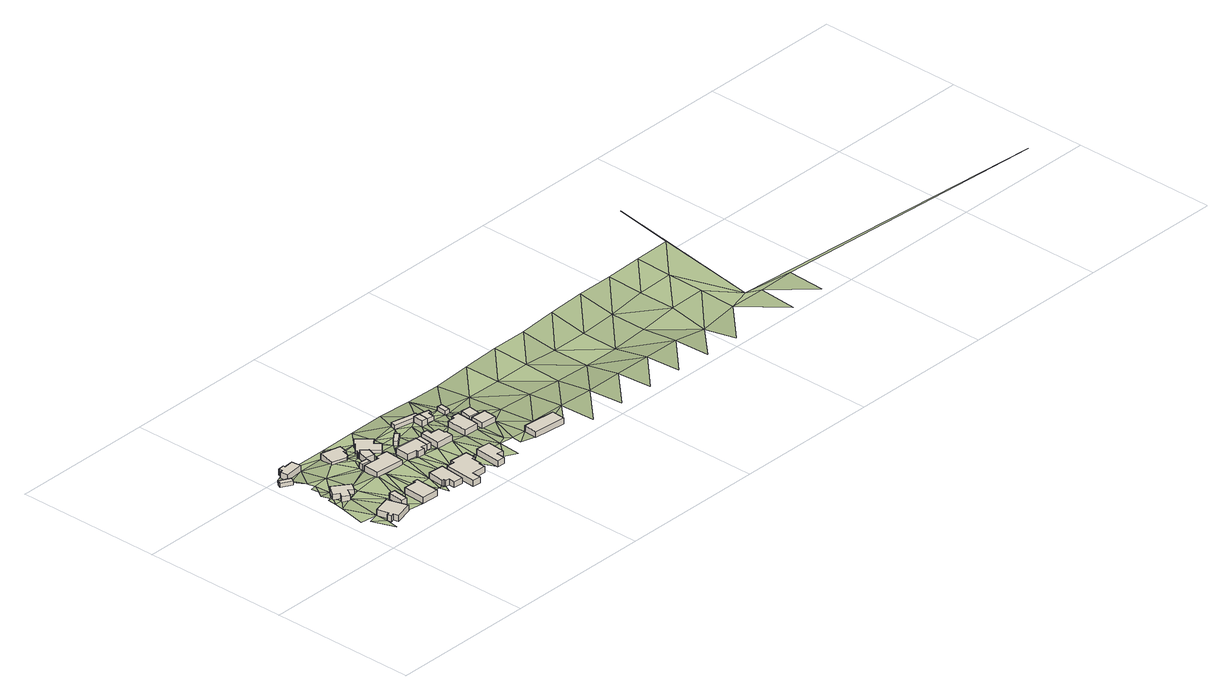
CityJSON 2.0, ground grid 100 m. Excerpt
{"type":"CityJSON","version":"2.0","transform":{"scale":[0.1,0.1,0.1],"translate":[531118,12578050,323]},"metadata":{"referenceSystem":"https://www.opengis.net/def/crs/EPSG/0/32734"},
"CityObjects":{
"building1":{"type":"Building","attributes":{"address":"11 Amos Comenius Street Mamre 7347 Cape Town","building":"house","building:levels":"1","building_height":4.1,"plus_code":"4FRWFFPH+WQ7","ground_height":191.97,"roof_height":196.07},"geometry":[{"type":"Solid","lod":"1","boundaries":[[[[0,1,2,3]],[[1,4,5,2]],[[4,6,7,5]],[[6,8,9,7]],[[8,10,11,9]],[[10,12,13,11]],[[12,14,15,13]],[[14,0,3,15]],[[3,2,5,7,9,11,13,15]],[[14,12,10,8,6,4,1,0]]]]}]},
"building2":{"type":"Building","attributes":{"address":"Mamre 7347 Cape Town","building":"cabin","building:levels":"1","building_height":2.8,"plus_code":"4FRWFFQH+5P7","ground_height":187.5,"roof_height":190.3},"geometry":[{"type":"Solid","lod":"1","boundaries":[[[[16,17,18,19]],[[17,20,21,18]],[[20,22,23,21]],[[22,16,19,23]],[[19,18,21,23]],[[22,20,17,16]]]]}]},
"building3":{"type":"Building","attributes":{"address":"20 Amos Comenius Street Mamre 7347 Cape Town","building":"house","building:levels":"1","building_height":4.1,"plus_code":"4FRWFFQH+2QR","ground_height":190.15,"roof_height":194.25},"geometry":[{"type":"Solid","lod":"1","boundaries":[[[[24,25,26,27]],[[25,28,29,26]],[[28,30,31,29]],[[30,32,33,31]],[[32,34,35,33]],[[34,36,37,35]],[[36,38,39,37]],[[38,24,27,39]],[[27,26,29,31,33,35,37,39]],[[38,36,34,32,30,28,25,24]]]]}]},
"building4":{"type":"Building","attributes":{"building":"garage","building:levels":"1","building_height":4.1,"plus_code":"4FRWFFPH+WRF","ground_height":192.68,"roof_height":196.78},"geometry":[{"type":"Solid","lod":"1","boundaries":[[[[40,41,42,43]],[[41,44,45,42]],[[44,46,47,45]],[[46,40,43,47]],[[43,42,45,47]],[[46,44,41,40]]]]}]},
"building5":{"type":"Building","attributes":{"address":"Mamre 7347 Cape Town","building":"house","building:levels":"1","building_height":4.1,"plus_code":"4FRWFFQH+5QJ","ground_height":187.26,"roof_height":191.36},"geometry":[{"type":"Solid","lod":"1","boundaries":[[[[48,49,50,51]],[[49,52,53,50]],[[52,54,55,53]],[[54,56,57,55]],[[56,58,59,57]],[[58,60,61,59]],[[60,62,63,61]],[[62,48,51,63]],[[51,50,53,55,57,59,61,63]],[[62,60,58,56,54,52,49,48]]]]}]},
"building6":{"type":"Building","attributes":{"address":"9 Amos Comenius Street Mamre 7347 Cape Town","building":"house","building:levels":"1","building_height":4.1,"plus_code":"4FRWFFPH+WV4","ground_height":192.47,"roof_height":196.57},"geometry":[{"type":"Solid","lod":"1","boundaries":[[[[64,65,66,67]],[[65,68,69,66]],[[68,70,71,69]],[[70,72,73,71]],[[72,74,75,73]],[[74,64,67,75]],[[67,66,69,71,73,75]],[[74,72,70,68,65,64]]]]}]},
"building7":{"type":"Building","attributes":{"address":"Amos Comenius Street Mamre 7347 Cape Town","building":"garage","building:levels":"1","building_height":4.1,"plus_code":"4FRWFFQH+3VH","ground_height":190.48,"roof_height":194.58},"geometry":[{"type":"Solid","lod":"1","boundaries":[[[[76,77,78,79]],[[77,80,81,78]],[[80,82,83,81]],[[82,76,79,83]],[[79,78,81,83]],[[82,80,77,76]]]]}]},
"building8":{"type":"Building","attributes":{"address":"10 Amos Comenius Street Mamre 7347 Cape Town","building":"house","building:levels":"1","building_height":4.1,"plus_code":"4FRWFFQH+2WV","ground_height":190.48,"roof_height":194.58},"geometry":[{"type":"Solid","lod":"1","boundaries":[[[[84,85,86,87]],[[85,88,89,86]],[[88,90,91,89]],[[90,92,93,91]],[[92,94,95,93]],[[94,84,87,95]],[[87,86,89,91,93,95]],[[94,92,90,88,85,84]]]]}]},
"building9":{"type":"Building","attributes":{"address":"7 Amos Comenius Street Mamre 7347 Cape Town","building":"house","building:levels":"1","building_height":4.1,"plus_code":"4FRWFFPH+WX7","ground_height":192.47,"roof_height":196.57},"geometry":[{"type":"Solid","lod":"1","boundaries":[[[[96,97,98,99]],[[97,100,101,98]],[[100,102,103,101]],[[102,104,105,103]],[[104,106,107,105]],[[106,108,109,107]],[[108,110,111,109]],[[110,96,99,111]],[[99,98,101,103,105,107,109,111]],[[110,108,106,104,102,100,97,96]]]]}]},
"building10":{"type":"Building","attributes":{"address":"Amos Comenius Street Mamre 7347 Cape Town","building":"house","building:levels":"1","building_height":4.1,"plus_code":"4FRWFFQH+5V5","ground_height":187.11,"roof_height":191.21},"geometry":[{"type":"Solid","lod":"1","boundaries":[[[[112,113,114,115]],[[113,116,117,114]],[[116,118,119,117]],[[118,120,121,119]],[[120,122,123,121]],[[122,124,125,123]],[[124,112,115,125]],[[115,114,117,119,121,123,125]],[[124,122,120,118,116,113,112]]]]}]},
"building11":{"type":"Building","attributes":{"building":"garage","building:levels":"1","building_height":4.1,"plus_code":"4FRWFFQH+3WV","ground_height":190.48,"roof_height":194.58},"geometry":[{"type":"Solid","lod":"1","boundaries":[[[[126,127,128,129]],[[127,130,131,128]],[[130,132,133,131]],[[132,134,135,133]],[[134,136,137,135]],[[136,126,129,137]],[[129,128,131,133,135,137]],[[136,134,132,130,127,126]]]]}]},
"building12":{"type":"Building","attributes":{"address":"5 Amos Comenius Street Mamre 7347 Cape Town","building":"house","building:levels":"1","building_height":4.1,"plus_code":"4FRWFFPJ+V2W","ground_height":192.65,"roof_height":196.75},"geometry":[{"type":"Solid","lod":"1","boundaries":[[[[138,139,140,141]],[[139,142,143,140]],[[142,144,145,143]],[[144,146,147,145]],[[146,148,149,147]],[[148,150,151,149]],[[150,152,153,151]],[[152,154,155,153]],[[154,156,157,155]],[[156,158,159,157]],[[158,160,161,159]],[[160,138,141,161]],[[141,140,143,145,147,149,151,153,155,157,159,161]],[[160,158,156,154,152,150,148,146,144,142,139,138]]]]}]},
"building13":{"type":"Building","attributes":{"address":"12 Amos Comenius Street Mamre 7347 Cape Town","building":"house","building:levels":"1","building_height":4.1,"plus_code":"4FRWFFQH+4XF","ground_height":187.54,"roof_height":191.64},"geometry":[{"type":"Solid","lod":"1","boundaries":[[[[162,163,164,165]],[[163,166,167,164]],[[166,168,169,167]],[[168,170,171,169]],[[170,172,173,171]],[[172,174,175,173]],[[174,176,177,175]],[[176,178,179,177]],[[178,180,181,179]],[[180,182,183,181]],[[182,184,185,183]],[[184,186,187,185]],[[186,162,165,187]],[[165,164,167,169,171,173,175,177,179,181,183,185,187]],[[186,184,182,180,178,176,174,172,170,168,166,163,162]]]]}]},
"building14":{"type":"Building","attributes":{"address":"6 Amos Comenius Street Mamre 7347 Cape Town","building":"house","building:levels":"1","building_height":4.1,"plus_code":"4FRWFFQJ+22M","ground_height":192.19,"roof_height":196.29},"geometry":[{"type":"Solid","lod":"1","boundaries":[[[[188,189,190,191]],[[189,192,193,190]],[[192,194,195,193]],[[194,196,197,195]],[[196,198,199,197]],[[198,200,201,199]],[[200,202,203,201]],[[202,188,191,203]],[[191,190,193,195,197,199,201,203]],[[202,200,198,196,194,192,189,188]]]]}]},
"building15":{"type":"Building","attributes":{"building":"garage","building:levels":"1","building_height":4.1,"plus_code":"4FRWFFQJ+23J","ground_height":192.1,"roof_height":196.2},"geometry":[{"type":"Solid","lod":"1","boundaries":[[[[204,205,206,207]],[[205,208,209,206]],[[208,210,211,209]],[[210,204,207,211]],[[207,206,209,211]],[[210,208,205,204]]]]}]},
"building16":{"type":"Building","attributes":{"building":"cabin","building:levels":"1","building_height":2.8,"plus_code":"4FRWFFQJ+32W","ground_height":190.75,"roof_height":193.55},"geometry":[{"type":"Solid","lod":"1","boundaries":[[[[212,213,214,215]],[[213,216,217,214]],[[216,218,219,217]],[[218,212,215,219]],[[215,214,217,219]],[[218,216,213,212]]]]}]},
"building17":{"type":"Building","attributes":{"address":"3 Amos Comenius Street Mamre 7347 Cape Town","building":"house","building:levels":"1","building_height":4.1,"plus_code":"4FRWFFPJ+V4W","ground_height":192.65,"roof_height":196.75},"geometry":[{"type":"Solid","lod":"1","boundaries":[[[[220,221,222,223]],[[221,224,225,222]],[[224,226,227,225]],[[226,228,229,227]],[[228,230,231,229]],[[230,220,223,231]],[[223,222,225,227,229,231]],[[230,228,226,224,221,220]]]]}]},
"building18":{"type":"Building","attributes":{"address":"4 Amos Comenius Street Mamre 7347 Cape Town","building":"house","building:levels":"1","building_height":4.1,"plus_code":"4FRWFFQJ+23H","ground_height":192.1,"roof_height":196.2},"geometry":[{"type":"Solid","lod":"1","boundaries":[[[[232,233,234,235]],[[233,236,237,234]],[[236,238,239,237]],[[238,240,241,239]],[[240,242,243,241]],[[242,244,245,243]],[[244,246,247,245]],[[246,232,235,247]],[[235,234,237,239,241,243,245,247]],[[246,244,242,240,238,236,233,232]]]]}]},
"building19":{"type":"Building","attributes":{"building":"cabin","building:levels":"1","building_height":2.8,"plus_code":"4FRWFFQJ+44F","ground_height":190.76,"roof_height":193.56},"geometry":[{"type":"Solid","lod":"1","boundaries":[[[[248,249,250,251]],[[249,252,253,250]],[[252,254,255,253]],[[254,256,257,255]],[[256,248,251,257]],[[251,250,253,255,257]],[[256,254,252,249,248]]]]}]},
"building20":{"type":"Building","attributes":{"building":"garage","building:levels":"1","building_height":4.1,"plus_code":"4FRWFFQJ+34X","ground_height":190.76,"roof_height":194.86},"geometry":[{"type":"Solid","lod":"1","boundaries":[[[[249,248,258,259]],[[248,260,261,258]],[[260,262,263,261]],[[262,249,259,263]],[[259,258,261,263]],[[262,260,248,249]]]]}]},
"building21":{"type":"Building","attributes":{"address":"2 Amos Comenius Street Mamre 7347 Cape Town","building":"house","building:levels":"1","building_height":4.1,"plus_code":"4FRWFFQJ+259","ground_height":191.43,"roof_height":195.53},"geometry":[{"type":"Solid","lod":"1","boundaries":[[[[264,265,266,267]],[[265,268,269,266]],[[268,270,271,269]],[[270,272,273,271]],[[272,274,275,273]],[[274,264,267,275]],[[267,266,269,271,273,275]],[[274,272,270,268,265,264]]]]}]},
"building22":{"type":"Building","attributes":{"building":"cabin","building:levels":"1","building_height":2.8,"plus_code":"4FRWFFQJ+453","ground_height":189.61,"roof_height":192.41},"geometry":[{"type":"Solid","lod":"1","boundaries":[[[[276,277,278,279]],[[277,280,281,278]],[[280,282,283,281]],[[282,284,285,283]],[[284,286,287,285]],[[286,288,289,287]],[[288,276,279,289]],[[279,278,281,283,285,287,289]],[[288,286,284,282,280,277,276]]]]}]},
"building23":{"type":"Building","attributes":{"address":"2A Amos Comenius Street Mamre 7347 Cape Town","building":"house","building:levels":"1","building_height":4.1,"plus_code":"4FRWFFQJ+265","ground_height":190.37,"roof_height":194.47},"geometry":[{"type":"Solid","lod":"1","boundaries":[[[[290,291,292,293]],[[291,294,295,292]],[[294,296,297,295]],[[296,290,293,297]],[[293,292,295,297]],[[296,294,291,290]]]]}]},
"building24":{"type":"Building","attributes":{"address":"Amos Comenius Street Mamre 7347 Cape Town","building":"cabin","building:levels":"1","building_height":2.8,"plus_code":"4FRWFFQJ+36W","ground_height":189.61,"roof_height":192.41},"geometry":[{"type":"Solid","lod":"1","boundaries":[[[[298,299,300,301]],[[299,302,303,300]],[[302,304,305,303]],[[304,298,301,305]],[[301,300,303,305]],[[304,302,299,298]]]]}]},
"building25":{"type":"Building","attributes":{"building":"cabin","building:levels":"1","building_height":2.8,"plus_code":"4FRWFFQJ+26Q","ground_height":191.43,"roof_height":194.23},"geometry":[{"type":"Solid","lod":"1","boundaries":[[[[306,307,308,309]],[[307,310,311,308]],[[310,312,313,311]],[[312,306,309,313]],[[309,308,311,313]],[[312,310,307,306]]]]}]},
"building26":{"type":"Building","attributes":{"address":"29 Frans Street Mamre 7347 Cape Town","building":"house","building:levels":"1","building_height":4.1,"plus_code":"4FRWFFPJ+V8M","ground_height":192.47,"roof_height":196.57},"geometry":[{"type":"Solid","lod":"1","boundaries":[[[[314,315,316,317]],[[315,318,319,316]],[[318,320,321,319]],[[320,314,317,321]],[[317,316,319,321]],[[320,318,315,314]]]]}]},
"terrain1":{"type":"TINRelief","geometry":[{"type":"CompositeSurface","lod":"1","boundaries":[[[10,322,323]],[[324,6,325]],[[322,10,6]],[[10,326,6]],[[327,328,325]],[[329,325,6]],[[330,331,328]],[[330,328,327]],[[327,325,329]],[[330,332,331]],[[6,333,329]],[[330,327,334]],[[332,34,335]],[[34,332,330]],[[34,336,335]],[[333,337,338]],[[338,337,40]],[[339,340,336]],[[46,329,333]],[[329,341,342]],[[336,34,339]],[[338,46,333]],[[337,41,40]],[[338,40,46]],[[341,329,343]],[[344,20,345]],[[343,329,46]],[[17,345,20]],[[346,17,347]],[[337,348,41]],[[344,345,349]],[[34,350,339]],[[343,351,341]],[[346,339,350]],[[343,46,44]],[[350,34,351]],[[49,17,346]],[[44,41,74]],[[74,41,348]],[[17,49,345]],[[49,346,350]],[[351,343,352]],[[44,352,343]],[[74,352,44]],[[350,351,76]],[[70,74,72]],[[350,353,49]],[[351,352,94]],[[351,94,76]],[[70,354,74]],[[352,74,354]],[[355,356,68]],[[350,82,353]],[[350,76,82]],[[357,49,113]],[[354,70,68]],[[356,358,68]],[[353,113,49]],[[358,359,108]],[[102,68,358]],[[358,108,104]],[[354,68,102]],[[76,94,77]],[[106,104,108]],[[102,358,104]],[[353,82,360]],[[354,361,352]],[[113,362,357]],[[82,80,134]],[[360,363,353]],[[94,364,77]],[[82,134,360]],[[102,361,354]],[[90,80,77]],[[134,80,90]],[[132,360,134]],[[90,77,364]],[[363,360,132]],[[136,134,90]],[[365,366,363]],[[132,365,363]],[[132,130,127]],[[113,112,362]],[[365,132,127]],[[366,367,368]],[[102,194,361]],[[194,102,369]],[[365,370,366]],[[371,369,372]],[[366,370,367]],[[90,373,136]],[[370,365,374]],[[136,373,126]],[[369,371,375]],[[376,367,370]],[[112,367,376]],[[194,192,361]],[[375,377,369]],[[371,378,375]],[[373,361,192]],[[198,194,369]],[[126,373,379]],[[176,362,112]],[[126,379,380]],[[375,378,377]],[[381,376,370]],[[377,198,369]],[[373,192,379]],[[198,382,194]],[[376,176,112]],[[382,196,194]],[[196,382,198]],[[377,200,198]],[[379,192,213]],[[383,362,176]],[[213,384,379]],[[192,216,213]],[[385,386,384]],[[200,377,232]],[[387,158,156]],[[385,388,386]],[[202,200,188]],[[216,192,189]],[[384,213,385]],[[377,160,232]],[[388,383,176]],[[188,200,232]],[[213,212,385]],[[388,385,212]],[[389,224,158]],[[224,160,158]],[[232,205,188]],[[216,189,218]],[[390,160,224]],[[205,232,246]],[[208,205,246]],[[246,189,208]],[[383,388,254]],[[388,212,256]],[[189,246,218]],[[233,232,160]],[[233,160,390]],[[256,212,218]],[[224,221,390]],[[256,254,388]],[[233,390,221]],[[391,218,246]],[[256,218,391]],[[242,240,244]],[[244,391,246]],[[392,383,254]],[[221,393,394]],[[238,236,240]],[[395,394,393]],[[244,240,260]],[[221,264,233]],[[233,264,236]],[[244,260,391]],[[256,391,248]],[[264,221,394]],[[240,236,274]],[[240,262,260]],[[248,391,260]],[[264,274,236]],[[262,240,274]],[[392,254,252]],[[264,394,265]],[[396,249,262]],[[394,397,398]],[[394,398,265]],[[396,399,249]],[[396,262,277]],[[277,262,274]],[[249,399,252]],[[400,252,399]],[[274,272,270]],[[274,270,277]],[[265,398,401]],[[252,400,284]],[[397,402,320]],[[403,265,401]],[[282,280,277]],[[397,404,398]],[[403,268,265]],[[320,402,405]],[[392,252,406]],[[277,270,299]],[[398,404,401]],[[407,403,401]],[[277,299,282]],[[268,299,270]],[[403,306,268]],[[403,407,306]],[[397,320,404]],[[284,406,252]],[[284,282,298]],[[312,268,306]],[[312,299,268]],[[282,299,298]],[[306,407,307]],[[299,312,302]],[[298,406,284]],[[307,407,291]],[[312,310,302]],[[408,404,320]],[[298,304,406]],[[307,291,310]],[[291,404,409]],[[318,408,320]],[[291,409,310]],[[409,404,408]],[[304,302,410]],[[410,302,310]],[[406,304,411]],[[410,310,409]],[[304,410,411]],[[408,318,412]],[[318,413,412]],[[414,409,408]],[[409,414,410]],[[408,412,414]],[[415,411,410]],[[410,414,416]],[[412,417,418]],[[410,416,415]],[[414,412,419]],[[419,416,414]],[[412,418,419]],[[415,416,420]],[[421,416,419]],[[422,418,423]],[[416,421,420]],[[424,419,418]],[[419,424,421]],[[418,422,424]],[[421,425,420]],[[424,426,421]],[[422,427,428]],[[421,426,425]],[[422,428,424]],[[429,426,424]],[[429,424,428]],[[425,426,430]],[[426,429,431]],[[432,433,428]],[[426,431,430]],[[428,433,429]],[[431,429,434]],[[429,433,435]],[[429,435,434]],[[431,436,430]],[[433,437,438]],[[431,434,436]],[[438,435,433]],[[439,434,435]],[[439,435,438]],[[440,436,434]],[[439,441,434]],[[442,443,438]],[[434,441,440]],[[444,439,438]],[[444,438,443]],[[445,441,439]],[[439,444,445]],[[440,441,446]],[[443,447,444]],[[441,445,446]],[[444,447,445]],[[448,447,443]],[[443,449,448]],[[450,445,447]],[[446,445,450]],[[451,447,448]],[[448,452,451]],[[450,447,453]],[[454,447,451]]]}]}
},
"vertices":[
[159,99,72],[284,135,72],[284,135,113],[159,99,113],[244,274,72],[244,274,113],[121,240,72],[121,240,113],[143,163,72],[143,163,113],[121,157,72],[121,157,113],[129,128,72],[129,128,113],[149,133,72],[149,133,113],
[98,874,28],[114,904,28],[114,904,56],[98,874,56],[42,943,28],[42,943,56],[26,913,28],[26,913,56],
[113,508,54],[154,478,54],[154,478,95],[113,508,95],[192,530,54],[192,530,95],[222,508,54],[222,508,95],[258,557,54],[258,557,95],[150,636,54],[150,636,95],[97,563,54],[97,563,95],[134,536,54],[134,536,95],
[286,190,80],[325,185,80],[325,185,121],[286,190,121],[339,295,80],[339,295,121],[300,300,80],[300,300,121],
[115,932,25],[245,948,25],[245,948,66],[115,932,66],[237,1013,25],[237,1013,66],[174,1005,25],[174,1005,66],[172,1021,25],[172,1021,66],[128,1015,25],[128,1015,66],[131,990,25],[131,990,66],[108,987,25],[108,987,66],
[396,122,77],[513,115,77],[513,115,118],[396,122,118],[523,282,77],[523,282,118],[492,284,77],[492,284,118],[491,271,77],[491,271,118],[405,276,77],[405,276,118],
[453,648,58],[513,643,58],[513,643,99],[453,648,99],[516,673,58],[516,673,99],[455,678,58],[455,678,99],
[445,527,58],[646,512,58],[646,512,99],[445,527,99],[656,642,58],[656,642,99],[570,649,58],[570,649,99],[568,627,58],[568,627,99],[453,636,58],[453,636,99],
[648,104,77],[713,98,77],[713,98,118],[648,104,118],[730,272,77],[730,272,118],[625,281,77],[625,281,118],[614,167,77],[614,167,118],[625,166,77],[625,166,118],[623,149,77],[623,149,118],[652,147,77],[652,147,118],
[555,918,24],[421,950,24],[421,950,65],[555,918,65],[390,834,24],[390,834,65],[494,806,24],[494,806,65],[515,824,24],[515,824,65],[527,868,24],[527,868,65],[543,865,24],[543,865,65],
[602,731,58],[564,772,58],[564,772,99],[602,731,99],[545,751,58],[545,751,99],[538,755,58],[538,755,99],[519,686,58],[519,686,99],[580,674,58],[580,674,99],
[805,273,79],[803,245,79],[803,245,120],[805,273,120],[747,249,79],[747,249,120],[730,26,79],[730,26,120],[786,22,79],[786,22,120],[791,86,79],[791,86,120],[890,80,79],[890,80,120],[893,128,79],[893,128,120],[904,127,79],[904,127,120],[908,197,79],[908,197,120],[929,195,79],[929,195,120],[933,265,79],[933,265,120],
[564,772,28],[602,731,28],[602,731,69],[564,772,69],[632,759,28],[632,759,69],[682,703,28],[682,703,69],[739,753,28],[739,753,69],[707,789,28],[707,789,69],[744,821,28],[744,821,69],[666,910,28],[666,910,69],[625,874,28],[625,874,69],[631,866,28],[631,866,69],[573,816,28],[573,816,69],[581,806,28],[581,806,69],[555,784,28],[555,784,69],
[851,503,75],[859,595,75],[859,595,116],[851,503,116],[698,608,75],[698,608,116],[692,509,75],[692,509,116],[760,505,75],[760,505,116],[759,487,75],[759,487,116],[807,484,75],[807,484,116],[809,508,75],[809,508,116],
[851,503,74],[882,500,74],[882,500,115],[851,503,115],[892,592,74],[892,592,115],[859,595,74],[859,595,115],
[848,757,60],[776,701,60],[776,701,88],[848,757,88],[796,676,60],[796,676,88],[868,732,60],[868,732,88],
[1092,119,79],[1102,239,79],[1102,239,120],[1092,119,120],[1002,247,79],[1002,247,120],[987,68,79],[987,68,120],[1041,64,79],[1041,64,120],[1046,122,79],[1046,122,120],
[912,471,74],[1030,462,74],[1030,462,115],[912,471,115],[1034,516,74],[1034,516,115],[1023,517,74],[1023,517,115],[1027,566,74],[1027,566,115],[966,570,74],[966,570,115],[968,607,74],[968,607,115],[922,610,74],[922,610,115],
[1049,783,60],[1088,774,60],[1088,774,88],[1049,783,88],[1097,813,60],[1097,813,88],[925,851,60],[925,851,88],[916,812,60],[916,812,88],
[1049,783,101],[1088,774,101],[1043,712,60],[1043,712,101],[1084,710,60],[1084,710,101],
[1130,452,67],[1230,446,67],[1230,446,108],[1130,452,108],[1239,606,67],[1239,606,108],[1187,609,67],[1187,609,108],[1186,589,67],[1186,589,108],[1138,592,67],[1138,592,108],
[1091,735,49],[1155,724,49],[1155,724,77],[1091,735,77],[1162,769,49],[1162,769,77],[1180,766,49],[1180,766,77],[1186,789,49],[1186,789,77],[1101,809,49],[1101,809,77],[1095,782,49],[1095,782,77],
[1371,433,56],[1377,522,56],[1377,522,97],[1371,433,97],[1273,529,56],[1273,529,97],[1266,441,56],[1266,441,97],
[1250,780,49],[1244,711,49],[1244,711,77],[1250,780,77],[1276,708,49],[1276,708,77],[1284,775,49],[1284,775,77],
[1275,545,67],[1343,537,67],[1343,537,95],[1275,545,95],[1352,616,67],[1352,616,95],[1284,623,67],[1284,623,95],
[1379,120,77],[1602,100,77],[1602,100,118],[1379,120,118],[1610,194,77],[1610,194,118],[1388,214,77],[1388,214,118],
[48,221,72],[106,68,72],[2,255,72],[52,443,66],[143,163,80],[113,508,66],[61,507,66],[154,478,72],[97,563,66],[63,566,66],[87,573,66],[244,274,80],[134,536,72],[71,629,66],[114,687,52],[284,135,80],[252,255,80],[142,742,54],[106,735,52],[222,508,72],[192,530,72],[252,505,72],[75,978,28],[115,932,28],[133,796,54],[98,874,52],[396,122,78],[108,987,28],[252,755,54],[258,557,72],[445,527,74],[390,834,58],[501,505,74],[513,115,78],[545,171,77],[252,1005,25],[585,166,77],[601,102,78],[501,755,58],[646,512,75],[501,1005,24],[494,806,58],[568,627,74],[555,784,58],[515,824,58],[543,865,58],[527,868,58],[730,272,83],[573,816,58],[747,249,83],[713,98,82],[656,642,60],[581,806,58],[751,255,83],[625,874,58],[805,273,83],[803,245,83],[682,703,60],[632,759,60],[631,866,60],[751,505,75],[751,1005,28],[739,753,60],[751,755,60],[707,789,60],[904,127,82],[744,821,60],[987,68,82],[1001,255,79],[1001,755,60],[1001,1005,29],[1092,119,82],[1189,230,79],[1174,73,82],[1091,735,60],[1290,221,79],[1251,255,79],[1095,782,60],[1101,809,60],[1266,441,67],[1283,151,79],[1251,505,67],[1371,433,67],[1379,120,82],[1251,1005,15],[1273,529,67],[1501,255,77],[1501,505,56],[1501,755,34],[1501,1005,3],[1751,255,69],[1602,100,82],[1751,505,43],[1751,1005,23],[1751,755,28],[1751,5,79],[2000,255,60],[2000,505,21],[2000,1005,34],[2000,755,28],[2250,255,59],[2000,5,76],[2250,505,11],[2250,1005,35],[2250,755,12],[2250,5,76],[2500,255,59],[2500,505,11],[2500,1005,54],[2500,755,13],[2500,5,72],[2750,255,56],[2750,755,27],[2750,505,28],[2750,1005,64],[2750,5,64],[3000,255,18],[3000,505,62],[3000,1005,65],[3000,755,60],[3000,5,62],[3249,255,59],[3249,505,67],[3249,755,70],[3249,1005,74],[3409,303,59],[3499,255,59],[3499,5,41],[3499,1005,79],[3749,255,65],[3749,5,55],[3565,1422,84],[5646,91,108]
]}
